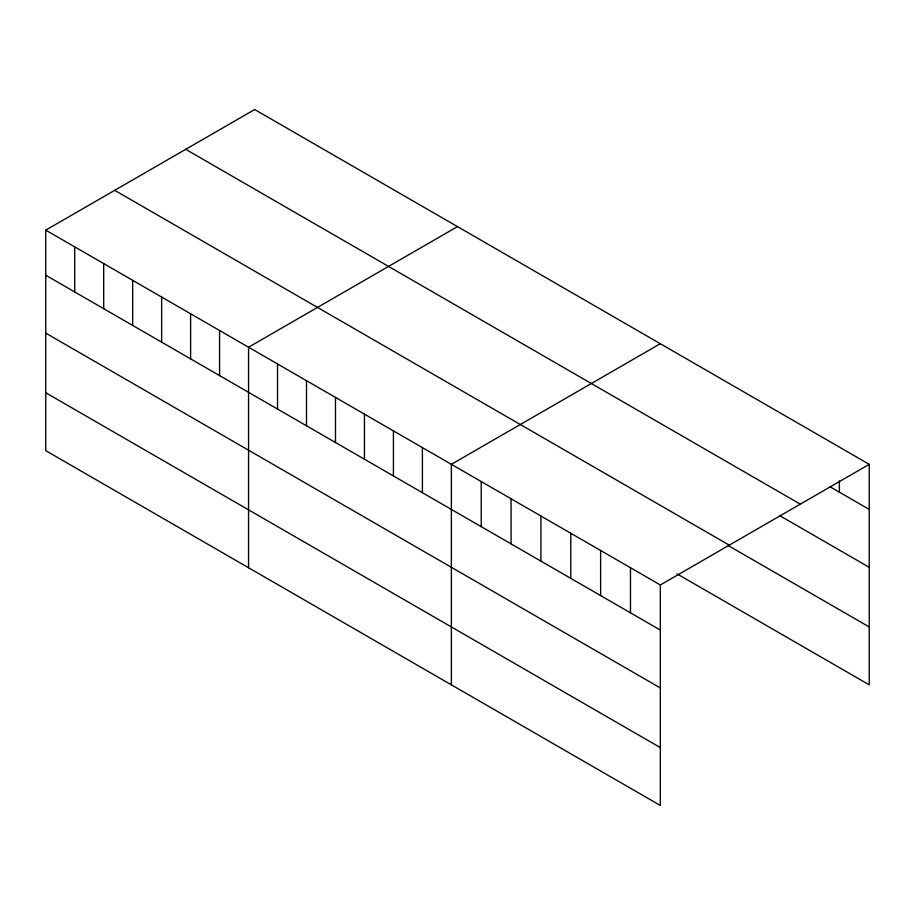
<?xml version="1.0" encoding="UTF-8"?>
<svg xmlns="http://www.w3.org/2000/svg" width="915" height="915" viewBox="0 0 915 915"><rect width="100%" height="100%" fill="white"/><g stroke="black" fill="none" stroke-linecap="round" stroke-linejoin="round"><path stroke-width="1.37" d="M45.75 230.145L660.333 584.96L660.333 805.475L45.75 450.66L45.75 230.145L254.667 109.526L869.25 464.34L869.25 684.855L677.009 573.865M457.477 226.611L248.56 347.231L248.56 567.746M660.298 343.708L451.37 464.328L451.37 684.843M660.333 584.96L869.25 464.34M829.848 486.688L869.25 509.438M185.722 149.328L800.305 504.154M779.694 515.625L869.25 567.323M114.695 190.331L729.278 545.157M728.351 545.626L869.25 626.969M45.75 275.232L660.333 630.058M45.75 333.117L660.333 687.943M45.75 392.764L660.333 747.589M839.398 480.924L839.398 492.201M630.481 567.735L630.481 612.821M600.629 550.498L600.629 595.585M570.777 533.262L570.777 578.349M540.925 516.026L540.925 561.112M511.073 498.789L511.073 543.887M481.221 481.565L481.221 526.651M422.398 447.595L422.398 492.682M393.427 430.874L393.427 475.96M364.456 414.14L364.456 459.227M335.485 397.419L335.485 442.505M306.502 380.686L306.502 425.772M277.531 363.964L277.531 409.051M219.589 330.509L219.589 375.596M190.617 313.776L190.617 358.863M161.646 297.055L161.646 342.141M132.664 280.322L132.664 325.408M103.692 263.6L103.692 308.687M74.721 246.867L74.721 291.954"/></g></svg>
